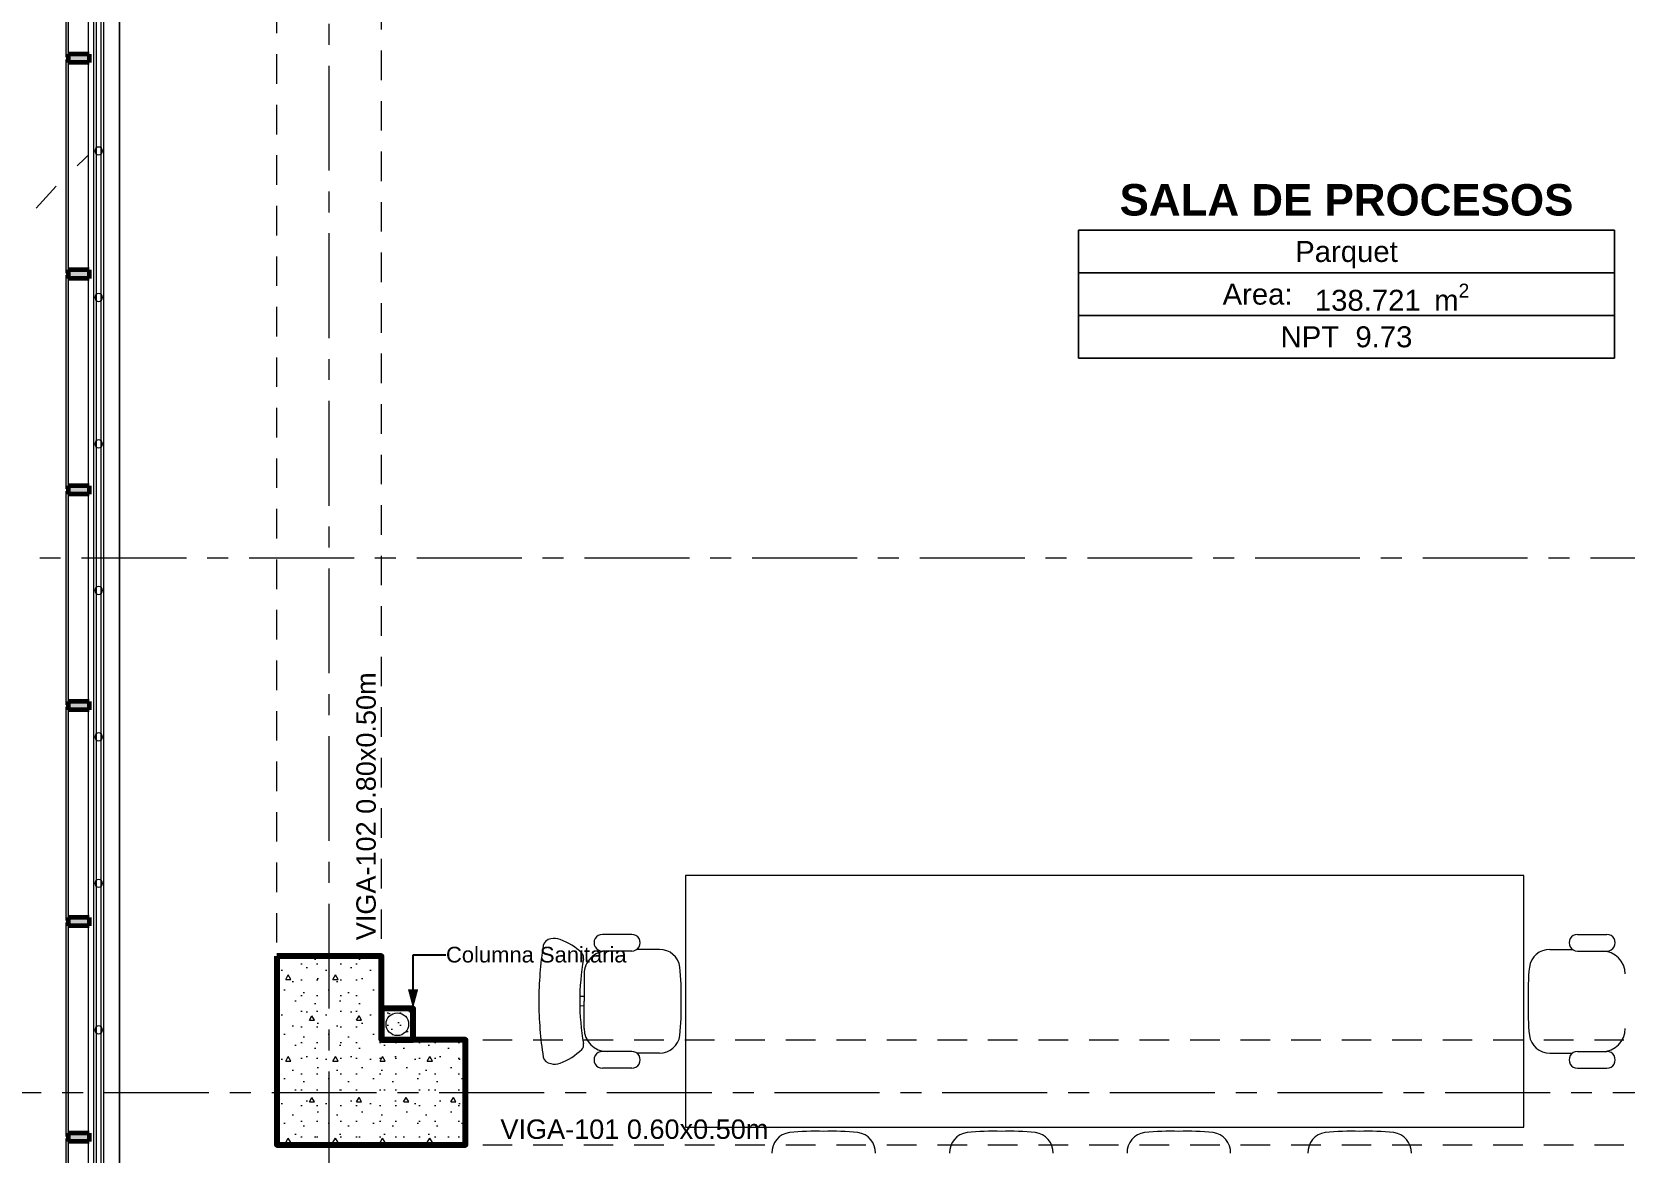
# Model space of a CAD drawing. Header units: inches. Extents: x -38 to 5698, y -33 to 92.
# Drawn here: x 192.9 to 200.5, y 7.16 to 12.51 of the extents above; entities that cross this region are included whole.
import ezdxf

# ---------------------------------------------------------------- set-up
doc = ezdxf.new("R2010")
doc.units = ezdxf.units.IN
doc.header["$MEASUREMENT"] = 0
doc.set_wipeout_variables(frame=1)
for name, pattern in [('Hidden Line', [0.195611, 0.141111, -0.0545]), ('Punto & Raya', [0.65, 0.5, -0.075, 0, -0.075]), ('Rayas', [0.282222, 0.141111, -0.141111]), ('Wipeout_Contour', [1, 0, -1])]:
    doc.linetypes.add(name, pattern=pattern)
for name, color, linetype in [('02 _ ARQ _ ALB _ Ejes Generales', 7, 'Continuous'), ('02 _ ARQ _ ALB _ Mobiliario', 7, 'Continuous'), ('02 _ ARQ _ ZON _ Espacio.3D', 7, 'Continuous'), ('08 _ STR _ EXT _ 06 Columnas', 7, 'Continuous'), ('08 _ STR _ EXT _ 07 Losa Aligerada', 7, 'Continuous'), ('08 _ STR _ EXT _ 09 Vigas', 7, 'Continuous'), ('Acabado - Muros', 7, 'Continuous'), ('Estructura - 04 MURO', 253, 'Continuous'), ('Estructura - Carga', 7, 'Continuous'), ('Interior - Escaleras & Barandillas', 7, 'Continuous'), ('Marcador - Secciones', 251, 'Continuous'), ('MEP - HVAC', 7, 'Continuous'), ('Notas - Etiquetas', 251, 'Continuous')]:
    doc.layers.add(name, color=color, linetype=linetype)
doc.styles.add('Estilo_Generado_1', font='swisseb.ttf')
doc.styles.add('Estilo_Generado_4', font='swisse.ttf')
doc.styles.add('Estilo_Generado_7', font='swisse.ttf')
doc.dimstyles.new('Estilo_Generado__8', dxfattribs={"dimtxt": 0.18, "dimasz": 0.0912, "dimexe": 0.18, "dimexo": 0.0625, "dimgap": 0, "dimtad": 0, "dimtih": 1, "dimtoh": 1, "dimdec": 4, "dimzin": 0, "dimdsep": 46, "dimcen": 0.09, "dimadec": 0, "dimazin": 0, "dimtfac": 1, "dimtdec": 4, "dimtmove": 0, "dimatfit": 3, "dimldrblk": 'ARROWHEAD_5', "dimfxl": 1, "dimtolj": 1, "dimtzin": 0, "dimarcsym": 0})

# ---------------------------------------------------------------- blocks, each defined once
blk = doc.blocks.new('ARROWHEAD_5')
at = {"linetype": 'Continuous', "lineweight": 0}
blk.add_hatch(color=0, dxfattribs=at).paths.add_polyline_path([(-1, 0.2679), (0, 0), (-1, -0.2679)])
at = {"color": 0, "linetype": 'Continuous', "lineweight": 0}
blk.add_line((0, 0), (-1, 0), dxfattribs=at)

msp = doc.modelspace()

# ---------------------------------------------------------------- hatches: boundary and pattern name
at = {"layer": '08 _ STR _ EXT _ 06 Columnas', "linetype": 'Continuous', "lineweight": 9}
h = msp.add_hatch(dxfattribs=at)
h.set_pattern_fill('HORMIGÓN_EN_MASA_0002', style=0, pattern_type=2)
h.set_pattern_definition([(0, (185.00002, 3e-09), (0, 0.389711), [0.024375, -0.200625]), (0, (185.11252, 0.19486), (0, 0.389711), [0.024375, -0.200625]), (60, (185.00002, 3e-09), (-0.3375, 0.194856), [0.024375, -0.200625]), (60, (185.22502, 3e-09), (-0.3375, 0.194856), [0.024375, -0.200625]), (120, (185.0244, 3e-09), (0.3375, 0.194856), [0.024375, -0.200625]), (120, (185.2494, 3e-09), (0.3375, 0.194856), [0.024375, -0.200625]), (0, (185.00002, 0.0375), (0, 0.075), [0, -0.075, 0, -0.1125]), (45, (185.03752, 0.0375), (-0.053033, 0.053033), [0, -0.05625, 0, -0.09375])])
h.paths.add_polyline_path([(194.07, 8.1), (194.07, 7.2), (194.97, 7.2), (194.97, 7.7), (194.57, 7.7), (194.57, 8.1)])
at = {"layer": 'Acabado - Muros', "linetype": 'Continuous', "lineweight": 9}
for points in [[(193.065, 13.41), (193.065, 12.39), (193.075, 12.39), (193.075, 13.41)], [(193.065, 12.38), (193.065, 11.36), (193.075, 11.36), (193.075, 12.38)], [(193.065, 11.35), (193.065, 10.33), (193.075, 10.33), (193.075, 11.35)], [(193.065, 10.32), (193.065, 9.3), (193.075, 9.3), (193.075, 10.32)], [(193.065, 9.29), (193.065, 8.27), (193.075, 8.27), (193.075, 9.29)], [(193.065, 8.26), (193.065, 7.24), (193.075, 7.24), (193.075, 8.26)], [(193.065, 7.23), (193.065, 6.23), (193.075, 6.23), (193.075, 7.23)]]:
    msp.add_hatch(color=250, dxfattribs=at).paths.add_polyline_path(points)
at = {"layer": 'Estructura - Carga', "linetype": 'Continuous', "lineweight": 13}
h = msp.add_hatch(dxfattribs=at)
h.set_pattern_fill('HORMIGÓN_ARMADO_0002', color=251, style=0, pattern_type=2)
h.set_pattern_definition([(0, (185.00002, 3e-09), (0, 0.311769), [0.03, -0.15]), (0, (185.09002, 0.1559), (0, 0.311769), [0.03, -0.15]), (60, (185.00002, 3e-09), (-0.27, 0.1558846), [0.03, -0.15]), (60, (185.18002, 3e-09), (-0.27, 0.1558846), [0.03, -0.15]), (120, (185.03002, 3e-09), (0.27, 0.1558846), [0.03, -0.15]), (120, (185.21002, 3e-09), (0.27, 0.1558846), [0.03, -0.15]), (0, (185.000023, 0.03), (0, 0.06), [0, -0.06, 0, -0.09]), (45, (185.030023, 0.03), (-0.0424264, 0.0424264), [0, -0.045, 0, -0.075])])
h.paths.add_polyline_path([(194.57, 7.7), (194.72, 7.7), (194.72, 7.85), (194.57, 7.85)])

# ---------------------------------------------------------------- linework, layer by layer
at = {"layer": '02 _ ARQ _ ALB _ Ejes Generales', "color": 252, "linetype": 'Punto & Raya', "lineweight": 13}
msp.add_line((194.32, 3.05), (194.32, 44.9), dxfattribs=at)
at = {"layer": '02 _ ARQ _ ALB _ Mobiliario', "color": 175, "linetype": 'Continuous', "lineweight": 13}
for p, q in [((195.7637, 8.204), (195.6235, 8.204)), ((200.2763, 8.204), (200.4164, 8.204)), ((195.7637, 8.1241), (195.6233, 8.1241)), ((195.8952, 8.1317), (195.788, 8.1323)), ((200.1447, 8.1317), (200.252, 8.1323)), ((200.2763, 8.1241), (200.4167, 8.1241)), ((195.5364, 8.015), (195.5364, 7.8846)), ((195.5364, 7.9072), (195.5159, 7.9069)), ((195.5364, 7.862), (195.5159, 7.8623)), ((195.5364, 7.7542), (195.5364, 7.8846)), ((195.7637, 7.6451), (195.6233, 7.6451)), ((195.8952, 7.6375), (195.788, 7.6369)), ((200.1447, 7.6375), (200.252, 7.6369)), ((200.2763, 7.6451), (200.4167, 7.6451)), ((195.7637, 7.5652), (195.6235, 7.5652)), ((200.2763, 7.5652), (200.4164, 7.5652))]:
    msp.add_line(p, q, dxfattribs=at)
at = {"layer": '02 _ ARQ _ ALB _ Mobiliario', "color": 175, "linetype": 'Continuous', "lineweight": 13, "flags": 128}
msp.add_lwpolyline([(200.02, 8.4846), (196.02, 8.4846), (196.02, 7.2846), (200.02, 7.2846)], close=True, dxfattribs=at)
at = {"layer": '02 _ ARQ _ ALB _ Mobiliario', "color": 175, "linetype": 'Continuous', "lineweight": 13}
for centre, major_axis, start_param, end_param in [((197.0336, 7.885), (1.7134, 0), 2.985379, 3.141822), ((195.3818, 8.1407), (0.0419, 0), 1.691727, 2.899013), ((195.3955, 8.1104), (0.0744, 0), 1.199278, 1.825394), ((195.3219, 7.9097), (0.2887, 0), 0.790542, 1.21502), ((195.6235, 8.164), (0.04, 0), 1.570796, 4.712389), ((195.7637, 8.164), (0.04, 0), 4.712389, 7.853982), ((200.2763, 8.164), (0.04, 0), 1.570796, 4.712389), ((200.4164, 8.164), (0.04, 0), 4.712389, 7.853982), ((196.6375, 7.8905), (1.1218, 0), 2.965095, 3.146853), ((195.5053, 8.0936), (0.0287, 0), 6.044304, 7.092178), ((195.6459, 8.015), (0.1095, 0), 1.570796, 3.141593), ((195.8973, 8.0351), (0.097, 0), 0.134536, 1.592229), ((200.1427, 8.0351), (0.097, 0), 1.549364, 3.007057), ((200.3941, 8.015), (0.1095, 0), 0, 1.570796), ((194.7834, 7.9253), (1.2162, 0), 6.249596, 6.384595), ((201.2565, 7.9253), (1.2162, 0), 3.040183, 3.175182), ((197.0336, 7.8842), (1.7134, 0), 3.141364, 3.297806), ((196.6375, 7.8787), (1.1218, 0), 3.136332, 3.31809), ((194.7834, 7.8439), (1.2162, 0), 6.181776, 6.316775), ((201.2565, 7.8439), (1.2162, 0), 3.108003, 3.243002), ((195.5053, 7.6756), (0.0287, 0), 5.474192, 6.522066), ((195.6459, 7.7542), (0.1095, 0), 3.141593, 4.712389), ((195.8973, 7.7341), (0.097, 0), 4.690957, 6.148649), ((200.1427, 7.7341), (0.097, 0), 3.276129, 4.733821), ((200.3941, 7.7542), (0.1095, 0), 4.712389, 6.283185), ((195.3818, 7.6285), (0.0419, 0), 3.384172, 4.591459), ((195.3219, 7.8595), (0.2887, 0), 5.068165, 5.492644), ((195.6235, 7.6052), (0.04, 0), 1.570796, 4.712389), ((195.7637, 7.6052), (0.04, 0), 4.712389, 7.853982), ((200.2763, 7.6052), (0.04, 0), 1.570796, 4.712389), ((200.4164, 7.6052), (0.04, 0), 4.712389, 7.853982), ((195.3955, 7.6588), (0.0744, 0), 4.457791, 5.083907), ((196.5288, 7.1619), (0, 0.097), 0.134536, 1.592229), ((196.6386, 6.048), (0, 1.2162), 6.249596, 6.384595), ((196.72, 6.048), (0, 1.2162), 6.181776, 6.316775), ((196.8298, 7.1619), (0, 0.097), 4.690957, 6.148649), ((197.3765, 7.1619), (0, 0.097), 0.134536, 1.592229), ((197.4862, 6.048), (0, 1.2162), 6.249596, 6.384595), ((197.5677, 6.048), (0, 1.2162), 6.181776, 6.316775), ((197.6774, 7.1619), (0, 0.097), 4.690957, 6.148649), ((198.2235, 7.1619), (0, 0.097), 0.134536, 1.592229), ((198.3333, 6.048), (0, 1.2162), 6.249596, 6.384595), ((198.4147, 6.048), (0, 1.2162), 6.181776, 6.316775), ((198.5245, 7.1619), (0, 0.097), 4.690957, 6.148649), ((199.086, 7.1619), (0, 0.097), 0.134536, 1.592229), ((199.1957, 6.048), (0, 1.2162), 6.249596, 6.384595), ((199.2772, 6.048), (0, 1.2162), 6.181776, 6.316775), ((199.387, 7.1619), (0, 0.097), 4.690957, 6.148649)]:
    msp.add_ellipse(centre, major_axis=major_axis, ratio=0.996858, start_param=start_param, end_param=end_param, dxfattribs=at)
at = {"layer": '02 _ ARQ _ ZON _ Espacio.3D', "color": 252, "linetype": 'Continuous', "lineweight": 13}
for p, q in [((200.4522, 11.5649), (197.8958, 11.5649)), ((197.8958, 11.5649), (197.8958, 10.9542)), ((197.8958, 11.5649), (200.4522, 11.5649)), ((197.8958, 11.3613), (197.8958, 11.5649)), ((200.4522, 10.9542), (200.4522, 11.5649)), ((200.4522, 11.5649), (200.4522, 11.3613)), ((200.4522, 11.3613), (197.8958, 11.3613)), ((197.8958, 11.3613), (200.4522, 11.3613)), ((197.8958, 11.1578), (197.8958, 11.3613)), ((200.4522, 11.3613), (200.4522, 11.1578)), ((200.4522, 11.1578), (197.8958, 11.1578)), ((197.8958, 11.1578), (200.4522, 11.1578)), ((197.8958, 10.9542), (197.8958, 11.1578)), ((200.4522, 11.1578), (200.4522, 10.9542)), ((197.8958, 10.9542), (200.4522, 10.9542)), ((200.4522, 10.9542), (197.8958, 10.9542))]:
    msp.add_line(p, q, dxfattribs=at)
at = {"layer": '02 _ ARQ _ ZON _ Espacio.3D', "color": 254, "linetype": 'Continuous', "lineweight": 0, "flags": 128}
for points in [[(205.0199, 6.5), (205.02, 18.6001), (193.32, 18.6001), (193.32, 6.5)], [(194.97, 7.7), (194.97, 7.2), (194.07, 7.2), (194.07, 8.1), (194.57, 8.1), (194.57, 7.7)]]:
    msp.add_lwpolyline(points, close=True, dxfattribs=at)
at = {"layer": '08 _ STR _ EXT _ 06 Columnas', "color": 7, "linetype": 'Continuous', "lineweight": 80, "flags": 128}
msp.add_lwpolyline([(194.07, 8.1), (194.07, 7.2), (194.97, 7.2), (194.97, 7.7), (194.57, 7.7), (194.57, 8.1)], close=True, dxfattribs=at)
at = {"layer": '08 _ STR _ EXT _ 07 Losa Aligerada', "color": 7, "linetype": 'Rayas', "lineweight": 18, "flags": 128}
msp.add_lwpolyline([(193.22, 11.97, 1.049431), (198.7936, 6.3), (209.6002, 6.3), (209.6002, 6.2005), (214.7981, 6.2005), (214.7981, 7.2), (222.07, 7.2), (222.07, 5.6637), (223.2699, 5.6637), (223.2699, 4.2), (228.3699, 4.2), (228.3699, 5.6637), (229.57, 5.6637), (229.57, 7.2), (236.57, 7.2), (236.57, 14.9999), (236.57, 15.1499), (236.5699, 15.1499), (236.5699, 15.7999), (236.57, 15.7999), (236.57, 18.1001), (236.57, 20.35), (234.07, 20.35), (231.67, 20.35), (231.67, 22.35), (231.67, 22.6), (231.67, 24.5), (231.67, 24.75), (231.67, 26.75), (236.57, 26.75), (236.57, 29.7), (236.57, 35.2005), (236.57, 39.9), (228.67, 39.9), (223.5529, 39.9), (223.5529, 40.9), (218.9324, 40.9), (218.9324, 39.9), (208.37, 39.9), (208.37, 41.4352), (207.42, 41.4352), (207.42, 42.9), (202.22, 42.9), (202.22, 41.4352), (201.2699, 41.4352), (201.2699, 39.9), (196.27, 39.9), (196.27, 41.1), (192.87, 41.1), (192.87, 37.7), (194.07, 37.7), (194.07, 33.9), (193.17, 33.9), (193.17, 21.2663), (193.22, 21.2663)], format="xyb", close=True, dxfattribs=at)
at = {"layer": '08 _ STR _ EXT _ 07 Losa Aligerada', "color": 7, "linetype": 'Continuous', "lineweight": 18, "flags": 128}
msp.add_lwpolyline([(208.37, 42.6544), (207.42, 42.6544), (207.42, 42.9), (202.22, 42.9), (202.22, 42.6544), (201.2699, 42.6544), (201.2699, 39.9), (196.1201, 39.9), (196.1201, 40.95), (193.02, 40.95), (193.02, 37.7), (194.1638, 37.7), (194.1638, 33.9), (193.17, 33.9), (193.17, 23.8932), (193.17, 6.3), (212.7179, 6.3)], dxfattribs=at)
at = {"layer": '08 _ STR _ EXT _ 09 Vigas', "color": 251, "linetype": 'Hidden Line', "lineweight": 13}
for p, q in [((194.07, 7.2), (194.07, 17.4)), ((194.57, 7.7), (194.57, 16.9)), ((194.57, 7.7), (201.07, 7.7)), ((194.57, 7.2), (194.07, 7.2)), ((194.57, 7.2), (236.57, 7.2))]:
    msp.add_line(p, q, dxfattribs=at)
at = {"layer": 'Acabado - Muros', "color": 7, "linetype": 'Continuous', "lineweight": 60}
for p, q in [((193.075, 12.405), (193.075, 12.365)), ((193.075, 11.375), (193.075, 11.335)), ((193.075, 10.345), (193.075, 10.305)), ((193.075, 9.315), (193.075, 9.275)), ((193.075, 8.285), (193.075, 8.245)), ((193.075, 7.255), (193.075, 7.215))]:
    msp.add_line(p, q, dxfattribs=at)
at = {"layer": 'Acabado - Muros', "color": 7, "linetype": 'Continuous', "lineweight": 13, "flags": 128}
for points in [[(193.065, 13.41), (193.075, 13.41), (193.075, 12.39), (193.065, 12.39)], [(193.065, 12.38), (193.075, 12.38), (193.075, 11.36), (193.065, 11.36)], [(193.065, 11.35), (193.075, 11.35), (193.075, 10.33), (193.065, 10.33)], [(193.065, 10.32), (193.075, 10.32), (193.075, 9.3), (193.065, 9.3)], [(193.065, 9.29), (193.075, 9.29), (193.075, 8.27), (193.065, 8.27)], [(193.065, 8.26), (193.075, 8.26), (193.075, 7.24), (193.065, 7.24)], [(193.065, 7.23), (193.075, 7.23), (193.075, 6.23), (193.065, 6.23)]]:
    msp.add_lwpolyline(points, close=True, dxfattribs=at)
at = {"layer": 'Estructura - Carga', "color": 7, "linetype": 'Continuous', "lineweight": 80, "flags": 128}
msp.add_lwpolyline([(194.57, 7.7), (194.72, 7.7), (194.72, 7.85), (194.57, 7.85)], close=True, dxfattribs=at)
at = {"layer": 'MEP - HVAC', "color": 7, "linetype": 'Continuous', "lineweight": 13, "flags": 128}
msp.add_lwpolyline([(194.699, 7.775, -1), (194.591, 7.775, -1)], format="xyb", close=True, dxfattribs=at)

# ---------------------------------------------------------------- texts
at = {"layer": '02 _ ARQ _ ZON _ Espacio.3D', "color": 252, "lineweight": 25, "attachment_point": 2}
for s, insert, char_height, style in [('\\A1;{\\pqc;\\pt0;\\fSwis721 Ex BT|b1|i0|c0|p34;SALA DE PROCESOS}', (199.174, 11.7848), 0.15, 'Estilo_Generado_1'), ('\\A1;{\\pqc;\\pt0;\\fSwis721 Ex BT|b0|i0|c238|p34;Parquet}', (199.174, 11.5131), 0.1, 'Estilo_Generado_7'), ('\\A1;{\\pqc;\\pt0;\\fSwis721 Ex BT|b0|i0|c238|p34;Area: }', (198.7498, 11.3095), 0.1, 'Estilo_Generado_7'), ('\\A1;{\\pqc;\\pt0,0.3;\\fSwis721 Ex BT|b0|i0|c238|p34;138.721\\fSwis721 Ex BT|b0|i0|c238|p34;\\A1{\\H.66x;\\S^  ;}\\fSwis721 Ex BT|b0|i0|c238|p34; m\\fSwis721 Ex BT|b0|i0|c238|p34;\\A1{\\H.66x;\\S2^  ;}}', (199.3916, 11.3095), 0.1, 'Estilo_Generado_7'), ('\\A1;{\\pqc;\\pt0;\\fSwis721 Ex BT|b0|i0|c238|p34;NPT  9.73}', (199.174, 11.106), 0.1, 'Estilo_Generado_7')]:
    msp.add_mtext(s, dxfattribs=dict(at, insert=insert, char_height=char_height, style=style))
at = {"layer": 'Notas - Etiquetas', "color": 8, "linetype": 'Continuous', "lineweight": 13, "insert": (194.5433, 8.176), "char_height": 0.0925, "attachment_point": 7, "rotation": 90, "style": 'Estilo_Generado_4'}
msp.add_mtext('\\A1;{\\pql;\\fSwis721 Ex BT|b0|i0|c0|p34;VIGA-102\\fSwis721 Ex BT|b0|i0|c0|p34; \\fSwis721 Ex BT|b0|i0|c0|p34;0.80\\fSwis721 Ex BT|b0|i0|c0|p34;x\\fSwis721 Ex BT|b0|i0|c0|p34;0.50\\fSwis721 Ex BT|b0|i0|c0|p34;m}', dxfattribs=at)
at = {"layer": 'Notas - Etiquetas', "color": 8, "linetype": 'Continuous', "lineweight": 35, "insert": (194.8771, 8.1068), "char_height": 0.075, "attachment_point": 4, "style": 'Estilo_Generado_4'}
msp.add_mtext('\\A1;{\\pql;\\fSwis721 Ex BT|b0|i0|c0|p34;Columna Sanitaria}', dxfattribs=at)
at = {"layer": 'Notas - Etiquetas', "color": 8, "linetype": 'Continuous', "lineweight": 13, "insert": (195.1369, 7.2267), "char_height": 0.0925, "attachment_point": 7, "style": 'Estilo_Generado_4'}
msp.add_mtext('\\A1;{\\pql;\\fSwis721 Ex BT|b0|i0|c0|p34;VIGA-101\\fSwis721 Ex BT|b0|i0|c0|p34; \\fSwis721 Ex BT|b0|i0|c0|p34;0.60\\fSwis721 Ex BT|b0|i0|c0|p34;x\\fSwis721 Ex BT|b0|i0|c0|p34;0.50\\fSwis721 Ex BT|b0|i0|c0|p34;m}', dxfattribs=at)

# ---------------------------------------------------------------- leaders
at = {"layer": 'Notas - Etiquetas', "color": 8, "linetype": 'Continuous', "lineweight": 13, "annotation_type": 0, "has_hookline": 1, "hookline_direction": 0, "text_width": 1.0171}
msp.add_leader([(194.72, 7.85), (194.72, 8.1068), (194.8771, 8.1068)], dimstyle='Estilo_Generado__8', dxfattribs=at)

# ---------------------------------------------------------------- next in the draw order: wipeouts: each hides what was drawn before it
at = {"color": 254, "linetype": 'Wipeout_Contour', "lineweight": 0, "ltscale": 6465.790652}
msp.add_wipeout([(193.32, 6.45), (193.32, 22.4805), (193.17, 22.4805), (193.17, 6.45)], dxfattribs=at).dxf.layer = 'Estructura - 04 MURO'

# ---------------------------------------------------------------- next in the draw order: hatches: boundary and pattern name
at = {"layer": 'Acabado - Muros', "linetype": 'Continuous', "lineweight": 0}
for points in [[(193.175, 12.405), (193.075, 12.405), (193.075, 12.365), (193.175, 12.365)], [(193.175, 11.375), (193.075, 11.375), (193.075, 11.335), (193.175, 11.335)], [(193.175, 10.345), (193.075, 10.345), (193.075, 10.305), (193.175, 10.305)], [(193.175, 9.315), (193.075, 9.315), (193.075, 9.275), (193.175, 9.275)], [(193.175, 8.285), (193.075, 8.285), (193.075, 8.245), (193.175, 8.245)], [(193.175, 7.255), (193.075, 7.255), (193.075, 7.215), (193.175, 7.215)]]:
    msp.add_hatch(color=254, dxfattribs=at).paths.add_polyline_path(points)

# ---------------------------------------------------------------- next in the draw order: linework, layer by layer
at = {"layer": '02 _ ARQ _ ALB _ Ejes Generales', "color": 252, "linetype": 'Punto & Raya', "lineweight": 13}
msp.add_line((190.8454, 7.45), (239.57, 7.45), dxfattribs=at)
at = {"layer": 'Acabado - Muros', "color": 7, "linetype": 'Continuous', "lineweight": 60}
for p, q in [((193.175, 12.405), (193.075, 12.405)), ((193.175, 12.405), (193.175, 12.365)), ((193.175, 12.365), (193.075, 12.365)), ((193.175, 11.375), (193.075, 11.375)), ((193.175, 11.335), (193.075, 11.335)), ((193.175, 11.375), (193.175, 11.335)), ((193.175, 10.345), (193.075, 10.345)), ((193.175, 10.345), (193.175, 10.305)), ((193.175, 10.305), (193.075, 10.305)), ((193.175, 9.315), (193.075, 9.315)), ((193.175, 9.275), (193.075, 9.275)), ((193.175, 9.315), (193.175, 9.275)), ((193.175, 8.285), (193.075, 8.285)), ((193.175, 8.245), (193.075, 8.245)), ((193.175, 8.285), (193.175, 8.245)), ((193.175, 7.255), (193.075, 7.255)), ((193.175, 7.255), (193.175, 7.215)), ((193.175, 7.215), (193.075, 7.215))]:
    msp.add_line(p, q, dxfattribs=at)
at = {"layer": 'Estructura - 04 MURO', "color": 7, "linetype": 'Continuous', "lineweight": 13, "flags": 128}
for points in [[(193.17, 22.4805), (193.17, 6.45)], [(193.32, 6.45), (193.32, 22.4805)]]:
    msp.add_lwpolyline(points, dxfattribs=at)
at = {"layer": 'Interior - Escaleras & Barandillas', "color": 161, "linetype": 'Continuous', "lineweight": 13}
for p, q in [((193.195, 24.5272), (193.195, 6.3625)), ((193.2075, 24.5272), (193.2075, 6.3375)), ((193.2075, 24.5272), (193.2075, 6.3375)), ((193.2075, 24.5272), (193.2075, 6.3375)), ((193.2325, 6.3625), (193.2325, 24.5272)), ((193.2325, 6.3625), (193.2325, 24.5272)), ((193.2325, 6.3625), (193.2325, 24.5272)), ((193.245, 6.3625), (193.245, 24.5272))]:
    msp.add_line(p, q, dxfattribs=at)
at = {"layer": 'Interior - Escaleras & Barandillas', "color": 161, "linetype": 'Continuous', "lineweight": 13, "flags": 128}
for points in [[(193.2387, 11.943, 1), (193.2012, 11.943, 1)], [(193.2387, 11.2439, 1), (193.2012, 11.2439, 1)], [(193.2387, 10.5447, 1), (193.2012, 10.5447, 1)], [(193.2387, 9.8456, 1), (193.2012, 9.8456, 1)], [(193.2387, 9.1465, 1), (193.2012, 9.1465, 1)], [(193.2387, 8.4474, 1), (193.2012, 8.4474, 1)], [(193.2387, 7.7482, 1), (193.2012, 7.7482, 1)]]:
    msp.add_lwpolyline(points, format="xyb", close=True, dxfattribs=at)
at = {"layer": 'Marcador - Secciones', "color": 251, "linetype": 'Punto & Raya', "lineweight": 13}
msp.add_line((189.9384, 10.0018), (231.3507, 10.0018), dxfattribs=at)

doc.saveas('drawing.dxf')
